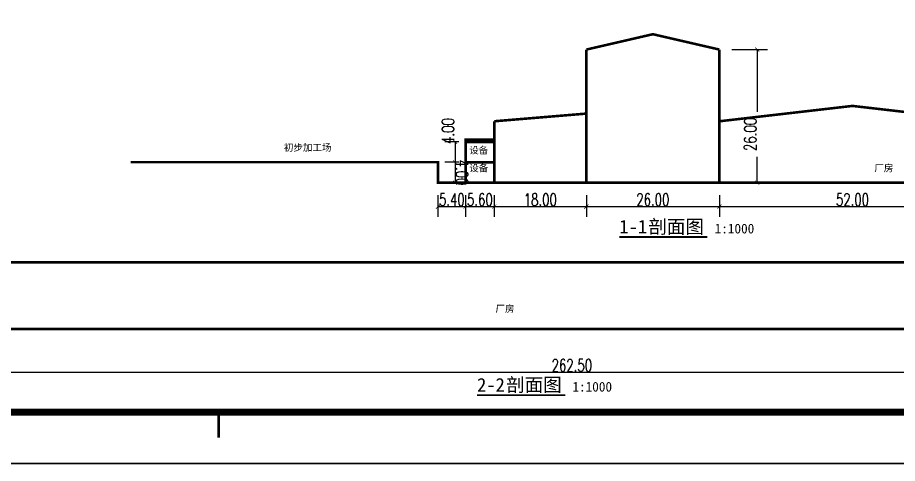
# Model space of a CAD drawing. Header units: millimetres. Extents: x 827 to 546581, y 88 to 2717140.
# Drawn here: x 545179.7 to 545351.7, y 2716371.5 to 2716458.6 of the extents above; entities that cross this region are included whole.
import ezdxf
from ezdxf.enums import TextEntityAlignment as Align

# ---------------------------------------------------------------- set-up
doc = ezdxf.new("R2010")
doc.units = ezdxf.units.MM
doc.header["$MEASUREMENT"] = 0
doc.header["$PDMODE"] = 35
doc.header["$PDSIZE"] = 0.4
doc.layers.get('0').update_dxf_attribs({"linetype": 'CONTINUOUS'})
doc.layers.get('Defpoints').update_dxf_attribs({"linetype": 'CONTINUOUS'})
for name, color, linetype in [('A-Anno-Dims', 3, 'CONTINUOUS'), ('A-Anno-Note', 241, 'CONTINUOUS'), ('DIM_SYMB', 3, 'CONTINUOUS'), ('LABEL_ASS_PM', 7, 'CONTINUOUS'), ('LABEL_PM', 7, 'CONTINUOUS'), ('LABEL_TXT_PM', 1, 'CONTINUOUS'), ('PUB_TEXT', 7, 'CONTINUOUS'), ('TK', 7, 'CONTINUOUS')]:
    doc.layers.add(name, color=color, linetype=linetype)
doc.styles.add('-黑体', font='simhei.ttf', dxfattribs={"width": 0.8})
doc.styles.add('_TCH_DIM_T3', font='SIMPLEX', dxfattribs={"width": 0.7058823529411765, "bigfont": 'GBCBIG'})
doc.styles.add('BARCODE_EAN13', font='')
doc.styles.add('TKHZ1', font='')
doc.styles.add('宋体', font='')
doc.styles.add('宋体_小4', font='', dxfattribs={"width": 0.7, "height": 3})
doc.styles.get('BARCODE_EAN13').set_extended_font_data('EanP36Tt')
doc.styles.get('TKHZ1').set_extended_font_data('SimSun')
doc.styles.get('宋体').set_extended_font_data('SimSun')
doc.styles.get('宋体_小4').set_extended_font_data('SimSun')
doc.dimstyles.new('_TCH_ARCH_M_M&&1', dxfattribs={"dimtxt": 2.38, "dimasz": 0.8, "dimexe": 2, "dimexo": 2.4, "dimgap": 1.01, "dimtad": 1, "dimzin": 0, "dimdsep": 46, "dimtxsty": '_TCH_DIM_T3', "dimblk": 'ARCHTICK', "dimcen": 0.09, "dimclrt": 7, "dimazin": 2, "dimtfac": 1, "dimtdec": 0, "dimtix": 1, "dimtmove": 2, "dimatfit": 3, "dimfxl": 1, "dimtolj": 1, "dimtzin": 0, "dimarcsym": 0})

# ---------------------------------------------------------------- blocks, each defined once
blk = doc.blocks.new('_ArchTick')
at = {"color": 0, "linetype": 'ByBlock', "const_width": 0.15}
blk.add_lwpolyline([(-0.5, -0.5), (0.5, 0.5)], dxfattribs=at)
blk = doc.blocks.new('*D83')
at = {"layer": 'A-Anno-Dims', "color": 0, "lineweight": -2, "transparency": 16777216}
for p, q in [((545156.7980602552, 2716392.054172085), (545156.7980602552, 2716387.304885142)), ((545419.2980602549, 2716392.054172085), (545419.2980602549, 2716387.304885142)), ((545156.7980602552, 2716389.304885142), (545419.2980602549, 2716389.304885142))]:
    blk.add_line(p, q, dxfattribs=at)
at = {"layer": 'Defpoints', "color": 0, "transparency": 16777216}
for p in [(545156.7980602552, 2716394.454172085), (545419.2980602549, 2716394.454172085), (545419.2980602549, 2716389.304885142)]:
    blk.add_point(p, dxfattribs=at)
at = {"layer": 'A-Anno-Dims', "color": 0, "lineweight": -2, "transparency": 16777216, "xscale": 0.8, "yscale": 0.8, "zscale": 0.8, "rotation": 180}
blk.add_blockref('_ArchTick', (545156.7980602552, 2716389.304885142), dxfattribs=at)
at = {"layer": 'A-Anno-Dims', "color": 0, "lineweight": -2, "transparency": 16777216, "xscale": 0.8, "yscale": 0.8, "zscale": 0.8}
blk.add_blockref('_ArchTick', (545419.2980602549, 2716389.304885142), dxfattribs=at)
at = {"layer": 'A-Anno-Dims', "color": 7, "transparency": 16777216, "insert": (545288.0480602551, 2716390.679885142), "char_height": 2.38, "attachment_point": 5, "style": '_TCH_DIM_T3'}
blk.add_mtext('\\A1;262.50', dxfattribs=at)
blk = doc.blocks.new('*D88')
at = {"layer": 'A-Anno-Dims', "color": 0, "lineweight": -2, "transparency": 16777216}
for p, q in [((545319.2777705509, 2716452.320041548), (545326.283389949, 2716452.320041548)), ((545324.283389949, 2716452.320041548), (545324.283389949, 2716440.133533634)), ((545324.283389949, 2716426.320041547), (545324.283389949, 2716431.393533634)), ((545319.2777705513, 2716426.320041547), (545326.283389949, 2716426.320041547))]:
    blk.add_line(p, q, dxfattribs=at)
at = {"layer": 'Defpoints', "color": 0, "transparency": 16777216}
for p in [(545316.8777705509, 2716452.320041548), (545316.8777705512, 2716426.320041547), (545324.283389949, 2716426.320041547)]:
    blk.add_point(p, dxfattribs=at)
at = {"layer": 'A-Anno-Dims', "color": 0, "lineweight": -2, "transparency": 16777216, "xscale": 0.8, "yscale": 0.8, "zscale": 0.8}
for p, rotation in [((545324.283389949, 2716452.320041548), 90), ((545324.283389949, 2716426.320041547), 270)]:
    blk.add_blockref('_ArchTick', p, dxfattribs=dict(at, rotation=rotation))
at = {"layer": 'A-Anno-Dims', "color": 7, "transparency": 16777216, "insert": (545322.9083899491, 2716435.763533634), "char_height": 2.38, "attachment_point": 5, "rotation": 90, "style": '_TCH_DIM_T3'}
blk.add_mtext('\\A1;26.00', dxfattribs=at)
blk = doc.blocks.new('*D89')
at = {"layer": 'A-Anno-Dims', "color": 0, "lineweight": -2, "transparency": 16777216}
for p, q in [((545265.969226053, 2716434.320041547), (545263.223163193, 2716434.320041547)), ((545265.223163193, 2716434.320041547), (545265.223163193, 2716430.320041548)), ((545265.9692260528, 2716430.320041548), (545263.223163193, 2716430.320041548))]:
    blk.add_line(p, q, dxfattribs=at)
at = {"layer": 'Defpoints', "color": 0, "transparency": 16777216}
for p in [(545268.369226053, 2716434.320041547), (545265.223163193, 2716430.320041548), (545268.3692260528, 2716430.320041548)]:
    blk.add_point(p, dxfattribs=at)
at = {"layer": 'A-Anno-Dims', "color": 0, "lineweight": -2, "transparency": 16777216, "xscale": 0.8, "yscale": 0.8, "zscale": 0.8}
for p, rotation in [((545265.223163193, 2716434.320041547), 90), ((545265.223163193, 2716430.320041548), 270)]:
    blk.add_blockref('_ArchTick', p, dxfattribs=dict(at, rotation=rotation))
at = {"layer": 'A-Anno-Dims', "color": 7, "transparency": 16777216, "insert": (545263.848163193, 2716436.420041547), "char_height": 2.38, "attachment_point": 5, "rotation": 90, "style": '_TCH_DIM_T3'}
blk.add_mtext('\\A1;4.00', dxfattribs=at)
blk = doc.blocks.new('*D90')
at = {"layer": 'A-Anno-Dims', "color": 0, "lineweight": -2, "transparency": 16777216}
for p, q in [((545265.9692260528, 2716430.320041548), (545263.2231631927, 2716430.320041548)), ((545265.2231631927, 2716430.320041548), (545265.2231631927, 2716426.320041547)), ((545265.9692260525, 2716426.320041547), (545263.2231631927, 2716426.320041547))]:
    blk.add_line(p, q, dxfattribs=at)
at = {"layer": 'Defpoints', "color": 0, "transparency": 16777216}
for p in [(545268.3692260528, 2716430.320041548), (545265.2231631927, 2716426.320041547), (545268.3692260525, 2716426.320041547)]:
    blk.add_point(p, dxfattribs=at)
at = {"layer": 'A-Anno-Dims', "color": 0, "lineweight": -2, "transparency": 16777216, "xscale": 0.8, "yscale": 0.8, "zscale": 0.8}
for p, rotation in [((545265.2231631927, 2716430.320041548), 90), ((545265.2231631927, 2716426.320041547), 270)]:
    blk.add_blockref('_ArchTick', p, dxfattribs=dict(at, rotation=rotation))
at = {"layer": 'A-Anno-Dims', "color": 7, "transparency": 16777216, "insert": (545266.5981631927, 2716428.320041548), "char_height": 2.38, "attachment_point": 5, "rotation": 270, "style": '_TCH_DIM_T3'}
blk.add_mtext('\\A1;4.00', dxfattribs=at)
blk = doc.blocks.new('*D91')
at = {"layer": 'A-Anno-Dims', "color": 0, "lineweight": -2, "transparency": 16777216}
for p, q in [((545261.8777705387, 2716423.920041548), (545261.8777705387, 2716419.655907452)), ((545267.2777705196, 2716423.920041548), (545267.2777705196, 2716419.655907452)), ((545261.8777705387, 2716421.655907452), (545267.2777705196, 2716421.655907452))]:
    blk.add_line(p, q, dxfattribs=at)
at = {"layer": 'Defpoints', "color": 0, "transparency": 16777216}
for p in [(545261.8777705387, 2716426.320041548), (545267.2777705196, 2716426.320041548), (545267.2777705196, 2716421.655907452)]:
    blk.add_point(p, dxfattribs=at)
at = {"layer": 'A-Anno-Dims', "color": 0, "lineweight": -2, "transparency": 16777216, "xscale": 0.8, "yscale": 0.8, "zscale": 0.8, "rotation": 180}
blk.add_blockref('_ArchTick', (545261.8777705387, 2716421.655907452), dxfattribs=at)
at = {"layer": 'A-Anno-Dims', "color": 0, "lineweight": -2, "transparency": 16777216, "xscale": 0.8, "yscale": 0.8, "zscale": 0.8}
blk.add_blockref('_ArchTick', (545267.2777705196, 2716421.655907452), dxfattribs=at)
at = {"layer": 'A-Anno-Dims', "color": 7, "transparency": 16777216, "insert": (545264.5777705288, 2716423.030907452), "char_height": 2.38, "attachment_point": 5, "style": '_TCH_DIM_T3'}
blk.add_mtext('\\A1;5.40', dxfattribs=at)
blk = doc.blocks.new('*D92')
at = {"layer": 'A-Anno-Dims', "color": 0, "lineweight": -2, "transparency": 16777216}
for p, q in [((545267.2777705193, 2716423.920041548), (545267.2777705193, 2716419.655907452)), ((545272.8777705488, 2716423.920041548), (545272.8777705488, 2716419.655907452)), ((545267.2777705193, 2716421.655907452), (545272.8777705488, 2716421.655907452))]:
    blk.add_line(p, q, dxfattribs=at)
at = {"layer": 'Defpoints', "color": 0, "transparency": 16777216}
for p in [(545267.2777705193, 2716426.320041548), (545272.8777705488, 2716426.320041548), (545272.8777705488, 2716421.655907452)]:
    blk.add_point(p, dxfattribs=at)
at = {"layer": 'A-Anno-Dims', "color": 0, "lineweight": -2, "transparency": 16777216, "xscale": 0.8, "yscale": 0.8, "zscale": 0.8, "rotation": 180}
blk.add_blockref('_ArchTick', (545267.2777705193, 2716421.655907452), dxfattribs=at)
at = {"layer": 'A-Anno-Dims', "color": 0, "lineweight": -2, "transparency": 16777216, "xscale": 0.8, "yscale": 0.8, "zscale": 0.8}
blk.add_blockref('_ArchTick', (545272.8777705488, 2716421.655907452), dxfattribs=at)
at = {"layer": 'A-Anno-Dims', "color": 7, "transparency": 16777216, "insert": (545270.077770534, 2716423.030907452), "char_height": 2.38, "attachment_point": 5, "style": '_TCH_DIM_T3'}
blk.add_mtext('\\A1;5.60', dxfattribs=at)
blk = doc.blocks.new('*D93')
at = {"layer": 'A-Anno-Dims', "color": 0, "lineweight": -2, "transparency": 16777216}
for p, q in [((545272.877770549, 2716423.920041548), (545272.877770549, 2716419.655907451)), ((545290.8777705512, 2716423.920041547), (545290.8777705512, 2716419.655907451)), ((545272.877770549, 2716421.655907451), (545290.8777705512, 2716421.655907451))]:
    blk.add_line(p, q, dxfattribs=at)
at = {"layer": 'Defpoints', "color": 0, "transparency": 16777216}
for p in [(545272.877770549, 2716426.320041548), (545290.8777705512, 2716426.320041547), (545290.8777705512, 2716421.655907451)]:
    blk.add_point(p, dxfattribs=at)
at = {"layer": 'A-Anno-Dims', "color": 0, "lineweight": -2, "transparency": 16777216, "xscale": 0.8, "yscale": 0.8, "zscale": 0.8, "rotation": 180}
blk.add_blockref('_ArchTick', (545272.877770549, 2716421.655907451), dxfattribs=at)
at = {"layer": 'A-Anno-Dims', "color": 0, "lineweight": -2, "transparency": 16777216, "xscale": 0.8, "yscale": 0.8, "zscale": 0.8}
blk.add_blockref('_ArchTick', (545290.8777705512, 2716421.655907451), dxfattribs=at)
at = {"layer": 'A-Anno-Dims', "color": 7, "transparency": 16777216, "insert": (545281.8777705499, 2716423.030907451), "char_height": 2.38, "attachment_point": 5, "style": '_TCH_DIM_T3'}
blk.add_mtext('\\A1;18.00', dxfattribs=at)
blk = doc.blocks.new('*D94')
at = {"layer": 'A-Anno-Dims', "color": 0, "lineweight": -2, "transparency": 16777216}
for p, q in [((545290.8777705514, 2716423.920041547), (545290.8777705514, 2716419.65590745)), ((545316.8777705514, 2716423.920041545), (545316.8777705514, 2716419.65590745)), ((545290.8777705514, 2716421.65590745), (545316.8777705514, 2716421.65590745))]:
    blk.add_line(p, q, dxfattribs=at)
at = {"layer": 'Defpoints', "color": 0, "transparency": 16777216}
for p in [(545290.8777705514, 2716426.320041547), (545316.8777705514, 2716426.320041545), (545316.8777705514, 2716421.65590745)]:
    blk.add_point(p, dxfattribs=at)
at = {"layer": 'A-Anno-Dims', "color": 0, "lineweight": -2, "transparency": 16777216, "xscale": 0.8, "yscale": 0.8, "zscale": 0.8, "rotation": 180}
blk.add_blockref('_ArchTick', (545290.8777705514, 2716421.65590745), dxfattribs=at)
at = {"layer": 'A-Anno-Dims', "color": 0, "lineweight": -2, "transparency": 16777216, "xscale": 0.8, "yscale": 0.8, "zscale": 0.8}
blk.add_blockref('_ArchTick', (545316.8777705514, 2716421.65590745), dxfattribs=at)
at = {"layer": 'A-Anno-Dims', "color": 7, "transparency": 16777216, "insert": (545303.877770551, 2716423.03090745), "char_height": 2.38, "attachment_point": 5, "style": '_TCH_DIM_T3'}
blk.add_mtext('\\A1;26.00', dxfattribs=at)
blk = doc.blocks.new('*D95')
at = {"layer": 'A-Anno-Dims', "color": 0, "lineweight": -2, "transparency": 16777216}
for p, q in [((545316.8777705512, 2716423.920041545), (545316.8777705512, 2716419.655907447)), ((545368.8777705505, 2716423.920041542), (545368.8777705505, 2716419.655907447)), ((545316.8777705512, 2716421.655907447), (545368.8777705505, 2716421.655907447))]:
    blk.add_line(p, q, dxfattribs=at)
at = {"layer": 'Defpoints', "color": 0, "transparency": 16777216}
for p in [(545316.8777705512, 2716426.320041545), (545368.8777705505, 2716426.320041542), (545368.8777705505, 2716421.655907447)]:
    blk.add_point(p, dxfattribs=at)
at = {"layer": 'A-Anno-Dims', "color": 0, "lineweight": -2, "transparency": 16777216, "xscale": 0.8, "yscale": 0.8, "zscale": 0.8, "rotation": 180}
blk.add_blockref('_ArchTick', (545316.8777705512, 2716421.655907447), dxfattribs=at)
at = {"layer": 'A-Anno-Dims', "color": 0, "lineweight": -2, "transparency": 16777216, "xscale": 0.8, "yscale": 0.8, "zscale": 0.8}
blk.add_blockref('_ArchTick', (545368.8777705505, 2716421.655907447), dxfattribs=at)
at = {"layer": 'A-Anno-Dims', "color": 7, "transparency": 16777216, "insert": (545342.8777705507, 2716423.030907447), "char_height": 2.38, "attachment_point": 5, "style": '_TCH_DIM_T3'}
blk.add_mtext('\\A1;52.00', dxfattribs=at)
blk = doc.blocks.new('PMSheet_A1_v-2026_hanx@chinacuc.com2026040717180901')
at = {"layer": 'LABEL_PM', "color": 7}
blk.add_lwpolyline([(0, 0), (841, 0), (841, 594), (0, 594)], close=True, dxfattribs=at)
at = {"layer": 'LABEL_PM', "color": 7, "const_width": 1.4}
blk.add_lwpolyline([(25, 10), (25, 584), (831, 584), (831, 10)], close=True, dxfattribs=at)
at = {"layer": 'LABEL_PM', "const_width": 0.5}
blk.add_lwpolyline([(428, 10), (428, 10), (428, 5)], dxfattribs=at)
at = {"layer": 'Defpoints', "color": 254, "style": 'TKHZ1', "width": 0.8}
blk.add_attdef('VTF', (788.4044003925364, 2.72578243984799), '', height=3, rotation=359.9999999967692, dxfattribs=at)
at = {"layer": 'LABEL_ASS_PM', "style": '宋体_小4', "width": 0.7}
for tag, p in [('辅助名称', (769.8003995968525, 11.9)), ('辅助编号', (804.2302000000109, 11.9))]:
    blk.add_attdef(tag, text='', height=3, dxfattribs=at).set_placement(p, align=Align.CENTER)
at = {"layer": 'LABEL_TXT_PM'}
for tag, height, style, width, p in [('专业1', 3, '-黑体', 0.8, (769.8959053939257, 233.3705)), ('专业1会签', 3, '-黑体', 0.8, (791.7843053939255, 233.3705)), ('专业1会签签名', 3, '-黑体', 0.8, (817.6947, 233.3705)), ('专业2', 3, '-黑体', 0.8, (769.8959053939257, 227.4097)), ('专业2会签', 3, '-黑体', 0.8, (791.7843053939255, 227.4097)), ('专业2会签签名', 3, '-黑体', 0.8, (817.6947, 227.4097)), ('专业3', 3, '-黑体', 0.8, (769.8959053939257, 221.3179)), ('专业3会签', 3, '-黑体', 0.8, (791.7843053939255, 221.3179)), ('专业3会签签名', 3, '-黑体', 0.8, (817.6947, 221.3179)), ('专业4', 3, '-黑体', 0.8, (769.8959053939257, 215.4503)), ('专业4会签', 3, '-黑体', 0.8, (791.7843053939255, 215.4503)), ('专业4会签签名', 3, '-黑体', 0.8, (817.6947, 215.4503)), ('专业5', 3, '-黑体', 0.8, (769.8959053939257, 209.4433)), ('专业5会签', 3, '-黑体', 0.8, (791.7843053939255, 209.4433)), ('专业5会签签名', 3, '-黑体', 0.8, (817.6947, 209.4433)), ('专业6', 3, '-黑体', 0.8, (769.8959053939257, 203.456)), ('专业6会签', 3, '-黑体', 0.8, (791.7843053939255, 203.456)), ('专业6会签签名', 3, '-黑体', 0.8, (817.6947, 203.456)), ('专业7', 3, '-黑体', 0.8, (769.8959053939257, 197.4088)), ('专业7会签', 3, '-黑体', 0.8, (791.7843053939255, 197.4088)), ('专业7会签签名', 3, '-黑体', 0.8, (817.6947, 197.4088)), ('专业8', 3, '-黑体', 0.8, (769.8959053939257, 191.4479)), ('专业8会签', 3, '-黑体', 0.8, (791.7843053939255, 191.4479)), ('专业8会签签名', 3, '-黑体', 0.8, (817.6947, 191.4479)), ('专业9', 3, '-黑体', 0.8, (769.8959053939257, 185.3996)), ('专业9会签', 3, '-黑体', 0.8, (791.7843053939255, 185.3996)), ('专业9会签签名', 3, '-黑体', 0.8, (817.6947, 185.3996)), ('专业10', 3, '-黑体', 0.8, (769.8959053939257, 179.3786)), ('专业10会签', 3, '-黑体', 0.8, (791.7843053939255, 179.3786)), ('专业10会签签名', 3, '-黑体', 0.8, (817.6947, 179.3786)), ('专业11', 3, '-黑体', 0.8, (769.8959053939257, 173.3593)), ('专业11会签', 3, '-黑体', 0.8, (791.7843053939255, 173.3593)), ('专业11会签签名', 3, '-黑体', 0.8, (817.6947, 173.3593)), ('专业12', 3, '-黑体', 0.8, (769.8959053939257, 167.6878)), ('专业12会签', 3, '-黑体', 0.8, (791.7843053939255, 167.6878)), ('专业12会签签名', 3, '-黑体', 0.8, (817.6947, 167.6878)), ('项目设总', 3, '-黑体', 0.8, (791.6109053939258, 155.4853198522923)), ('项目设总签名', 3, '-黑体', 0.8, (817.8135656800978, 155.4853)), ('项目设总2', 3, '-黑体', 0.8, (791.6109053939258, 149.4561)), ('项目设总2签名', 3, '-黑体', 0.8, (817.8136053939256, 149.4561)), ('审定', 3, '-黑体', 0.8, (791.6109053939258, 143.3307)), ('审定签名', 3, '-黑体', 0.8, (817.8136053939256, 143.3307)), ('审核', 3, '-黑体', 0.8, (791.6109053939258, 137.3804)), ('审核签名', 3, '-黑体', 0.8, (817.8136053939256, 137.3804)), ('审核2', 3, '-黑体', 0.8, (791.6109053939258, 131.4427)), ('审核2签名', 3, '-黑体', 0.8, (817.8136053939256, 131.4427)), ('标准化', 3, '-黑体', 0.8, (791.6109053939258, 125.3509)), ('标准化签名', 3, '-黑体', 0.8, (817.8136053939256, 125.3509)), ('校对', 3, '-黑体', 0.8, (791.6109053939258, 119.3807)), ('校对签名', 3, '-黑体', 0.8, (817.8136053939256, 119.3807)), ('校对2', 3, '-黑体', 0.8, (791.6109053939258, 113.4363)), ('校对2签名', 3, '-黑体', 0.8, (817.8136053939256, 113.4363)), ('专业负责人', 3, '-黑体', 0.8, (791.6109053939258, 107.2831)), ('专业负责人签名', 3, '-黑体', 0.8, (817.8136053939256, 107.2831)), ('专业负责人2', 3, '-黑体', 0.8, (791.6109053939258, 101.3504)), ('专业负责人2签名', 3, '-黑体', 0.8, (817.8136053939256, 101.3504)), ('设计', 3, '-黑体', 0.8, (791.6109053939258, 95.3672)), ('设计签名', 3, '-黑体', 0.8, (817.8136053939256, 95.3672)), ('设计2', 3, '-黑体', 0.8, (791.6109053939258, 89.5364)), ('设计2签名', 3, '-黑体', 0.8, (817.8136053939256, 89.5364)), ('建设单位_U01', 3, '宋体_小4', 0.7, (804.5405604074047, 83.00820287545889)), ('建设单位', 3, '宋体_小4', 0.7, (804.5405584067803, 80.22559809418249)), ('建设单位_D01', 3, '宋体_小4', 0.7, (804.5405604074047, 77.68139199065058)), ('项目名称_U01', 3, '宋体_小4', 0.7, (804.7659940193832, 71.13958879102825)), ('项目名称', 3, '宋体_小4', 0.7, (804.7659940193832, 68.35698400975184)), ('项目名称_D01', 3, '宋体_小4', 0.7, (804.7659940193832, 65.81277790621994)), ('子项名称_U01', 3, '宋体_小4', 0.7, (804.5406, 59.07081518230893)), ('子项名称', 3, '宋体_小4', 0.7, (804.5406, 56.28821040103253)), ('子项名称_D01', 3, '宋体_小4', 0.7, (804.5406, 53.74400429750062)), ('图名_U01', 3, '宋体_小4', 0.7, (804.5406, 47.49166003329742)), ('图名', 3, '宋体_小4', 0.7, (804.5406, 44.70905525202102)), ('图名_D01', 3, '宋体_小4', 0.7, (804.5406, 42.16484914848911)), ('项目编号', 3, '宋体_小4', 0.7, (787.2369356770987, 35.29758523991168)), ('专业', 3, '宋体_小4', 0.7, (822.2792318747861, 35.2976)), ('设计阶段', 3, '宋体_小4', 0.7, (787.2369053939256, 29.26228697808793)), ('日期', 3, '宋体_小4', 0.7, (822.2792053939256, 29.2623)), ('图号', 3, '宋体_小4', 0.7, (804.2302053939256, 23.38638231939458)), ('版本', 3, '宋体_小4', 0.7, (804.2302053939256, 17.32127322798797)), ('图框属性', 0.001, '宋体_小4', 0.7, (825.9926021313622, 9.91223251298652))]:
    blk.add_attdef(tag, text='', height=height, dxfattribs=dict(at, style=style, width=width)).set_placement(p, align=Align.CENTER)
at = {"layer": 'LABEL_TXT_PM', "color": 0, "style": 'BARCODE_EAN13', "width": 1.8}
blk.add_attdef('条形码', text='', height=5, rotation=270, dxfattribs=at).set_placement((11.41494296525832, 31.77298396133335), align=Align.CENTER)
blk.add_attdef('条形码', text='', height=3, dxfattribs=at).set_placement((817.9492298398468, 3.197533140922815), align=Align.CENTER)

msp = doc.modelspace()

# ---------------------------------------------------------------- hatches: boundary and pattern name
at = {"linetype": 'Continuous'}
h = msp.add_hatch(dxfattribs=at)
h.set_pattern_fill('ANSI31', color=252, scale=2, angle=50, style=0)
h.set_pattern_definition([(94.99999999999984, (0, 0), (-3.162918166441292, -0.2767194832238142), [])])
edge = h.paths.add_edge_path()
edge.add_arc((545178.354126596, 2716562.700324434), 8.996154929410991, 42.37442761357152, 75.2400298240078)
edge.add_line((545180.6460789875, 2716571.399620828), (545252.4973439019, 2716636.556782735))
edge.add_line((545252.4973439019, 2716636.556782735), (545073.7778906869, 2716474.546497819))
edge.add_line((545073.7778906869, 2716474.546497819), (545084.5748748926, 2716462.328890928))
edge.add_line((545084.5748748926, 2716462.328890928), (545091.0903891209, 2716455.457648219))
edge.add_line((545091.0903891209, 2716455.457648219), (545200.7699336613, 2716553.544124873))
edge.add_line((545200.7699336613, 2716553.544124873), (545198.5652474031, 2716555.676456563))
edge.add_line((545198.5652474031, 2716555.676456563), (545185.0000920357, 2716568.763487543))
edge = h.paths.add_edge_path()
edge.add_line((545313.8779938732, 2716819.145003716), (545306.4130760801, 2716812.415989824))
edge.add_line((545306.4130760801, 2716812.415989824), (545306.7197352886, 2716811.998646995))
edge.add_arc((545340.5652240469, 2716836.867963242), 41.99999999875582, 216.3080622474967, 223.2233508830998)
edge.add_line((545309.9602616938, 2716808.104509359), (545366.146302453, 2716748.321297321))
edge.add_line((545366.146302453, 2716748.321297321), (545358.755024363, 2716740.594166126))
edge.add_line((545358.755024363, 2716740.594166126), (545197.8618066343, 2716587.034244314))
edge.add_arc((545206.4328695755, 2716589.324352973), 8.871737011975657, 194.959447258719, 222.802827689614)
edge.add_line((545199.9237086759, 2716583.296207156), (545215.9443236397, 2716567.80136527))
edge.add_line((545215.9443236397, 2716567.80136527), (545376.0819224374, 2716720.454983096))
edge.add_arc((545360.9021257426, 2716736.378982981), 22.00000000114079, 313.6293773527043, 403.2233508756487)
edge.add_line((545376.9332965019, 2716751.445554061), (545317.2471302784, 2716814.952978378))
edge.add_arc((545340.5651968248, 2716836.867990853), 31.99999998826706, 216.308062248572, 223.2233508842561, ccw=False)
edge.add_line((545314.77815778, 2716817.919940385), (545313.8779938732, 2716819.145003716))
edge = h.paths.add_edge_path()
edge.add_line((545303.7995971525, 2716831.606825388), (545304.3539792041, 2716832.106555543))
edge.add_line((545304.3539792041, 2716832.106555543), (545291.7625981973, 2716849.242589366))
edge.add_arc((545282.0924585523, 2716842.137070437), 12.00000000000835, 36.30806225173836, 43.22335088579499)
edge.add_line((545290.8367335103, 2716850.355200118), (545278.6514180928, 2716863.320649998))
edge.add_arc((545003.598643605, 2716604.817871905), 377.4622034524046, 43.2233508738362, 43.53830323132916)
edge.add_arc((545291.7245720263, 2716878.60547671), 20.00000000003543, 187.0494376132561, 223.5383032375584, ccw=False)
edge.add_line((545271.8757594799, 2716876.1509624), (545267.7928404828, 2716892.288641907))
edge.add_line((545267.7928404828, 2716892.288641907), (545261.2274170071, 2716898.225689517))
edge.add_arc((545003.5986436168, 2716604.817871829), 390.4622034966833, 48.71502481287666, 55.35974166318886)
edge.add_line((545225.5459400248, 2716926.065642213), (545219.121031597, 2716930.05326002))
edge.add_line((545219.121031597, 2716930.05326002), (545216.2643406724, 2716931.689948299))
edge.add_line((545216.2643406724, 2716931.689948299), (545213.5071156549, 2716933.806446545))
edge.add_line((545213.5071156549, 2716933.806446545), (545211.4496508258, 2716935.360896505))
edge.add_arc((545003.5986439091, 2716604.817872292), 390.4622029495393, 57.83762873389965, 61.12002697530647)
edge.add_line((545192.1826522505, 2716946.719618017), (545182.3091712146, 2716950.351981902))
edge.add_line((545182.3091712146, 2716950.351981902), (545165.281086544, 2716959.466997714))
edge.add_line((545165.281086544, 2716959.466997714), (545164.2971653583, 2716960.024865997))
edge.add_line((545164.2971653583, 2716960.024865997), (545155.5140178317, 2716953.629925875))
edge.add_arc((545003.5964137195, 2716604.816003335), 380.4603934666534, 47.49218237186187, 66.46561255316851, ccw=False)
edge.add_line((545260.6700005567, 2716885.285755621), (545261.9513804204, 2716874.923677627))
edge.add_arc((545291.72459924, 2716878.605449093), 30.00000000005664, 187.0494376127876, 223.5383032375584)
edge.add_arc((545003.598670904, 2716604.817844376), 367.4622033299877, 43.22335087284807, 43.53830323036448, ccw=False)
edge.add_line((545271.3645495072, 2716856.472180981), (545283.5498649245, 2716843.506731101))
edge.add_arc((545282.0924857571, 2716842.137042812), 2.000000011518925, 36.308062274316114, 43.22335091136432, ccw=False)
edge.add_line((545283.7041757067, 2716843.321295974), (545294.5334010591, 2716828.583439038))
edge.add_arc((545295.765038244, 2716840.520066278), 12.00000000036715, 264.1089916997461, 312.0320789385672)
h = msp.add_hatch(dxfattribs=at)
h.set_pattern_fill('水', color=252, scale=2, style=0)
h.set_pattern_definition([(0, (0, 0), (4, 4), [1.6, -6.4]), (45, (3.199999999953434, 0.7999999998137355), (8.881784197001252e-16, 8.000000000152198), [2.262736, -3.394112, 2.262744, -3.394116496]), (135, (6.400000000023283, 0.7999999998137355), (-8.000000000152198, 8.881784197001252e-16), [2.262736, -3.394112, 2.262744, -3.394116496]), (26.56505119999999, (1.599999999976717, 0), (7.999999998211898, 6.778224204140315e-09), [1.7888, -16.099743816]), (26.56505119999999, (5.599999999976717, 4), (7.999999998211898, 6.778224204140315e-09), [1.7888, -16.099743816]), (333.4349488, (6.400000000023283, 0.7999999998137355), (7.999999998211898, -6.778229533210833e-09), [1.7888, -16.099743816]), (333.4349488, (2.400000000023283, 4.799999999813735), (7.999999998211898, -6.778229533210833e-09), [1.7888, -16.099743816])])
h.paths.add_polyline_path([(545200.7699336613, 2716553.544124873), (545091.090389122, 2716455.45764822), (545095.2205895901, 2716451.101950596), (545205.0940894153, 2716549.361881567)])
edge = h.paths.add_edge_path()
edge.add_line((545304.3539792054, 2716832.106555544), (545308.8329323793, 2716836.143966131))
edge.add_line((545308.8329323793, 2716836.143966131), (545296.5976680215, 2716852.795348831))
edge.add_arc((545282.0924585564, 2716842.137070442), 17.99999999583662, 36.30806224679047, 43.22335088000766)
edge.add_line((545295.2088709915, 2716854.46426496), (545283.0235555392, 2716867.429714876))
edge.add_arc((545003.598643471, 2716604.817871838), 383.4622035980967, 43.22335087504923, 43.53830322537004)
edge.add_arc((545291.7245720269, 2716878.605476711), 13.99999999937295, 185.6514153999266, 223.5383032285261, ccw=False)
edge.add_line((545277.7926199863, 2716877.226813473), (545275.9152464468, 2716884.647105798))
edge.add_arc((545003.5986436352, 2716604.817871851), 390.4622034693213, 45.77953226993796, 47.03952001964348)
edge.add_line((545269.6961923292, 2716890.567459632), (545267.792840484, 2716892.288641909))
edge.add_line((545267.792840484, 2716892.288641909), (545271.8757594811, 2716876.150962401))
edge.add_arc((545291.7245720275, 2716878.605476711), 19.99999999997979, 187.0494376132561, 223.5383032340162)
edge.add_arc((545003.5986435633, 2716604.817871883), 377.4622035001911, 43.22335087293612, 43.53830322970191, ccw=False)
edge.add_line((545278.65141809, 2716863.320650004), (545291.3332781839, 2716849.826865412))
edge.add_line((545291.3332781839, 2716849.826865412), (545304.3539792054, 2716832.106555544))
edge = h.paths.add_edge_path()
edge.add_line((545318.3569470483, 2716823.182414304), (545313.8779938744, 2716819.145003716))
edge.add_line((545313.8779938744, 2716819.145003716), (545314.7781577792, 2716817.919940389))
edge.add_arc((545340.5651968252, 2716836.867990856), 31.9999999885662, 216.3080622461175, 223.2233508802922)
edge.add_line((545317.247130277, 2716814.952978382), (545376.933296503, 2716751.445554063))
edge.add_arc((545360.9021257451, 2716736.378982982), 21.99999999993561, -46.37062264909241, 43.223350878816404, ccw=False)
edge.add_line((545376.0819224385, 2716720.454983097), (545215.9443236401, 2716567.80136527))
edge.add_line((545215.9443236401, 2716567.80136527), (545220.2607018315, 2716563.626644277))
edge.add_line((545220.2607018315, 2716563.626644277), (545380.2218669914, 2716716.112074038))
edge.add_arc((545360.9021257462, 2716736.378982982), 27.99999999904844, 313.6293773495537, 403.2233508806779)
edge.add_line((545381.3054339824, 2716755.554618903), (545321.6192677572, 2716819.062043222))
edge.add_arc((545340.5651968267, 2716836.867990853), 25.99999998782973, 216.3080622421876, 223.2233508763398, ccw=False)
edge.add_line((545319.6132276031, 2716821.472699852), (545318.3569470483, 2716823.182414304))
h = msp.add_hatch(dxfattribs=at)
h.set_pattern_fill('ANSI31', color=252, scale=2, angle=50, style=0)
h.set_pattern_definition([(94.99999999999984, (542674, 2716314), (-3.162918166441292, -0.2767194832238142), [])])
edge = h.paths.add_edge_path()
edge.add_line((545206.4174574853, 2716548.081944495), (545205.1065601145, 2716549.349820138))
edge.add_line((545205.1065601145, 2716549.349820138), (545095.22058959, 2716451.101950596))
edge.add_line((545095.22058959, 2716451.101950596), (545097.9740565692, 2716448.198152179))
edge.add_line((545097.9740565692, 2716448.198152179), (545100.4038199084, 2716445.635730697))
edge.add_arc((544376.4916211418, 2717313.312477735), 1130.005225153225, 309.8386117566581, 310.5671046066482)
edge.add_line((545111.3771709957, 2716454.909869695), (545135.9536275205, 2716476.575201312))
edge.add_line((545135.9536275205, 2716476.575201312), (545154.7614802109, 2716494.051102312))
edge.add_line((545154.7614802109, 2716494.051102312), (545208.5826565289, 2716542.932205613))
edge.add_line((545208.5826565289, 2716542.932205613), (545206.889593498, 2716547.617710905))
edge.add_line((545206.889593498, 2716547.617710905), (545206.4174574853, 2716548.081944495))
edge = h.paths.add_edge_path()
edge.add_line((545318.9549440858, 2716823.721459807), (545318.3569470482, 2716823.182414304))
edge.add_line((545318.3569470482, 2716823.182414304), (545319.6132276041, 2716821.47269985))
edge.add_arc((545340.5651968254, 2716836.867990854), 25.99999998714912, 216.3080622483816, 223.2233508833717)
edge.add_line((545321.6192677586, 2716819.06204322), (545381.3054339824, 2716755.554618903))
edge.add_arc((545360.9021257451, 2716736.378982982), 27.99999999992205, -46.370622648894425, 43.22335087904639, ccw=False)
edge.add_line((545380.2218669913, 2716716.112074038), (545220.2607018315, 2716563.626644277))
edge.add_arc((545229.2591829055, 2716570.202393756), 11.14509501262848, 216.1579213953032, 256.1206795893629)
edge.add_line((545226.5857234917, 2716559.38270071), (545291.6181720023, 2716618.80679648))
edge.add_line((545291.6181720023, 2716618.80679648), (545319.242814758, 2716648.790253957))
edge.add_line((545319.242814758, 2716648.790253957), (545393.0653364138, 2716716.246373085))
edge.add_line((545393.0653364138, 2716716.246373085), (545394.418630555, 2716751.823186374))
edge.add_line((545394.418630555, 2716751.823186374), (545325.9338990898, 2716824.692482151))
edge.add_line((545325.9338990898, 2716824.692482151), (545324.5616322964, 2716826.560046176))
edge.add_arc((545326.9895029959, 2716814.808218919), 12.00000000069659, 101.6728088789637, 132.0320789469118)
edge = h.paths.add_edge_path()
edge.add_arc((545302.4383196912, 2716846.535484637), 11.99999999907269, 312.0320789413818, 336.3079089221521)
edge.add_line((545313.4269365085, 2716841.713628104), (545307.9066301776, 2716849.226398624))
edge.add_line((545307.9066301776, 2716849.226398624), (545297.7020971569, 2716861.047064265))
edge.add_line((545297.7020971569, 2716861.047064265), (545281.537358662, 2716879.063752453))
edge.add_arc((545003.5986436376, 2716604.817871851), 390.4622034676196, 44.61682981703316, 45.77953227019506)
edge.add_line((545275.9152464468, 2716884.647105798), (545277.7926199863, 2716877.226813473))
edge.add_arc((545291.7245720269, 2716878.605476711), 13.99999999941828, 185.6514153999266, 223.5383032386468)
edge.add_arc((545003.5986434577, 2716604.8178718), 383.4622036339183, 43.223350870305296, 43.538303227770484, ccw=False)
edge.add_line((545283.0235555738, 2716867.429714839), (545295.2088709911, 2716854.46426496))
edge.add_arc((545282.0924585576, 2716842.137070444), 17.99999999314296, 36.30806224388999, 43.223350877906284, ccw=False)
edge.add_line((545296.597668021, 2716852.795348831), (545308.8329323793, 2716836.143966131))
edge.add_line((545308.8329323793, 2716836.143966131), (545310.4728785993, 2716837.622243749))

# ---------------------------------------------------------------- linework, layer by layer
at = {"const_width": 0.5}
for points in [[(545290.87777055, 2716452.320041548), (545303.8777705504, 2716455.320041547), (545316.8777705507, 2716452.320041548)], [(545290.8777705518, 2716426.320041548), (545290.87777055, 2716452.320041548)], [(545316.8777705509, 2716452.320041548), (545316.8777705514, 2716426.320041548)], [(545316.8777705511, 2716438.320041549), (545342.8777705539, 2716441.320041542), (545368.8777705509, 2716438.320041552)], [(545272.87777055, 2716438.320041548), (545290.8777705504, 2716439.820041547)], [(545272.87777055, 2716426.320041548), (545272.87777055, 2716438.320041548)], [(545272.87777055, 2716426.320041548), (545267.2777705196, 2716426.320041548), (545267.2777705191, 2716430.320041548), (545272.87777055, 2716430.320041548), (545272.8777705495, 2716434.320041547), (545267.2777705203, 2716434.320041548), (545267.2777705198, 2716430.320041548)], [(545267.2777705196, 2716426.320041548), (545261.877770539, 2716426.320041548), (545261.8777705388, 2716430.340041548), (545201.8359673901, 2716430.340041548)], [(545272.8777705486, 2716426.320041548), (545427.8777705504, 2716426.320041547)], [(545419.298060257, 2716410.763581699), (545156.7980602577, 2716410.763581702)], [(545419.2980602549, 2716397.763581698), (545156.7980602547, 2716397.763581702)]]:
    msp.add_lwpolyline(points, dxfattribs=at)
at = {"layer": 'DIM_SYMB', "const_width": 0.35}
for points in [[(545297.3197470951, 2716415.719632822), (545314.5450635508, 2716415.719632822)], [(545269.5231932233, 2716384.838254453), (545286.748509679, 2716384.838254453)]]:
    msp.add_lwpolyline(points, dxfattribs=at)
at = {"layer": 'TK', "color": 3}
msp.add_line((544815.9999999888, 2716381.523769944), (545621.9999999888, 2716381.523769944), dxfattribs=at)
msp.add_lwpolyline([(544790.9999999888, 2716371.523769944), (544790.9999999888, 2716965.523769944), (545631.9999999888, 2716965.523769944), (545631.9999999888, 2716371.523769944)], close=True, dxfattribs=at)

# ---------------------------------------------------------------- block references
msp.add_blockref('PMSheet_A1_v-2026_hanx@chinacuc.com2026040717180901', (544790.9999999888, 2716371.523769944))

# ---------------------------------------------------------------- texts
at = {"layer": 'A-Anno-Note', "color": 0, "style": '宋体'}
for s, p in [('初步加工场', (545231.7720335982, 2716432.531519216)), ('设备', (545267.9790772515, 2716431.986877717)), ('设备', (545267.979077252, 2716428.509602884)), ('厂房', (545347.1576082328, 2716428.509602884)), ('厂房', (545273.1135206565, 2716401.055990444))]:
    msp.add_text(s, height=1.329113924050632, dxfattribs=at).set_placement(p)
at = {"layer": 'PUB_TEXT', "style": '宋体'}
for s, height, p in [('1-1', 2.658227848101266, (545297.3197470951, 2716416.419632822)), ('剖面图', 2.658227848101266, (545302.990633171, 2716416.419632822)), ('1:1000', 1.89873417721519, (545315.9450635508, 2716416.419632822)), ('2-2', 2.658227848101266, (545269.5231932233, 2716385.538254453)), ('剖面图', 2.658227848101266, (545275.1940792992, 2716385.538254453)), ('1:1000', 1.89873417721519, (545288.148509679, 2716385.538254453))]:
    msp.add_text(s, height=height, dxfattribs=at).set_placement(p)

# ---------------------------------------------------------------- dimensions: what is measured, and where the dimension line sits
at = {"layer": 'A-Anno-Dims'}
for base, p1, p2, angle, picture, middle in [((545324.283389949, 2716426.320041547), (545316.8777705509, 2716452.320041548), (545316.8777705512, 2716426.320041547), 270.0000000007696, '*D88', (545322.9083899491, 2716435.763533634)), ((545265.223163193, 2716430.320041548), (545268.369226053, 2716434.320041547), (545268.3692260528, 2716430.320041548), 269.99999999666494, '*D89', (545263.848163193, 2716436.420041547))]:
    dim = msp.add_linear_dim(base=base, p1=p1, p2=p2, angle=angle, dimstyle='_TCH_ARCH_M_M&&1', dxfattribs=at)
    dim.commit()
    dim.dimension.update_dxf_attribs({"geometry": picture, "text_midpoint": middle, "dimtype": 161})
dim = msp.add_linear_dim(base=(545265.2231631927, 2716426.320041547), p1=(545268.3692260528, 2716430.320041548), p2=(545268.3692260525, 2716426.320041547), angle=269.99999999666494, dimstyle='_TCH_ARCH_M_M&&1', override={"dimgap": 0}, dxfattribs=at)
dim.commit()
dim.dimension.update_dxf_attribs({"geometry": '*D90', "text_midpoint": (545266.5981631927, 2716428.320041548), "dimtype": 161, "text_rotation": 270})
for base, p1, p2, angle, picture, middle in [((545267.2777705196, 2716421.655907452), (545261.8777705387, 2716426.320041548), (545267.2777705196, 2716426.320041548), 0, '*D91', (545264.5777705288, 2716423.030907452)), ((545272.8777705488, 2716421.655907452), (545267.2777705193, 2716426.320041548), (545272.8777705488, 2716426.320041548), 0, '*D92', (545270.077770534, 2716423.030907452)), ((545290.8777705512, 2716421.655907451), (545272.877770549, 2716426.320041548), (545290.8777705512, 2716426.320041547), 359.9999999970355, '*D93', (545281.8777705499, 2716423.030907451)), ((545316.8777705514, 2716421.65590745), (545290.8777705514, 2716426.320041547), (545316.8777705514, 2716426.320041545), 359.99999999589534, '*D94', (545303.877770551, 2716423.03090745)), ((545368.8777705505, 2716421.655907447), (545316.8777705512, 2716426.320041545), (545368.8777705505, 2716426.320041542), 359.9999999964084, '*D95', (545342.8777705507, 2716423.030907447)), ((545419.2980602549, 2716389.304885142), (545156.7980602552, 2716394.454172085), (545419.2980602549, 2716394.454172085), 0, '*D83', (545288.0480602551, 2716390.679885142))]:
    dim = msp.add_linear_dim(base=base, p1=p1, p2=p2, angle=angle, dimstyle='_TCH_ARCH_M_M&&1', override={"dimgap": 0}, dxfattribs=at)
    dim.commit()
    dim.dimension.update_dxf_attribs({"geometry": picture, "text_midpoint": middle, "dimtype": 161})

doc.saveas('drawing.dxf')
